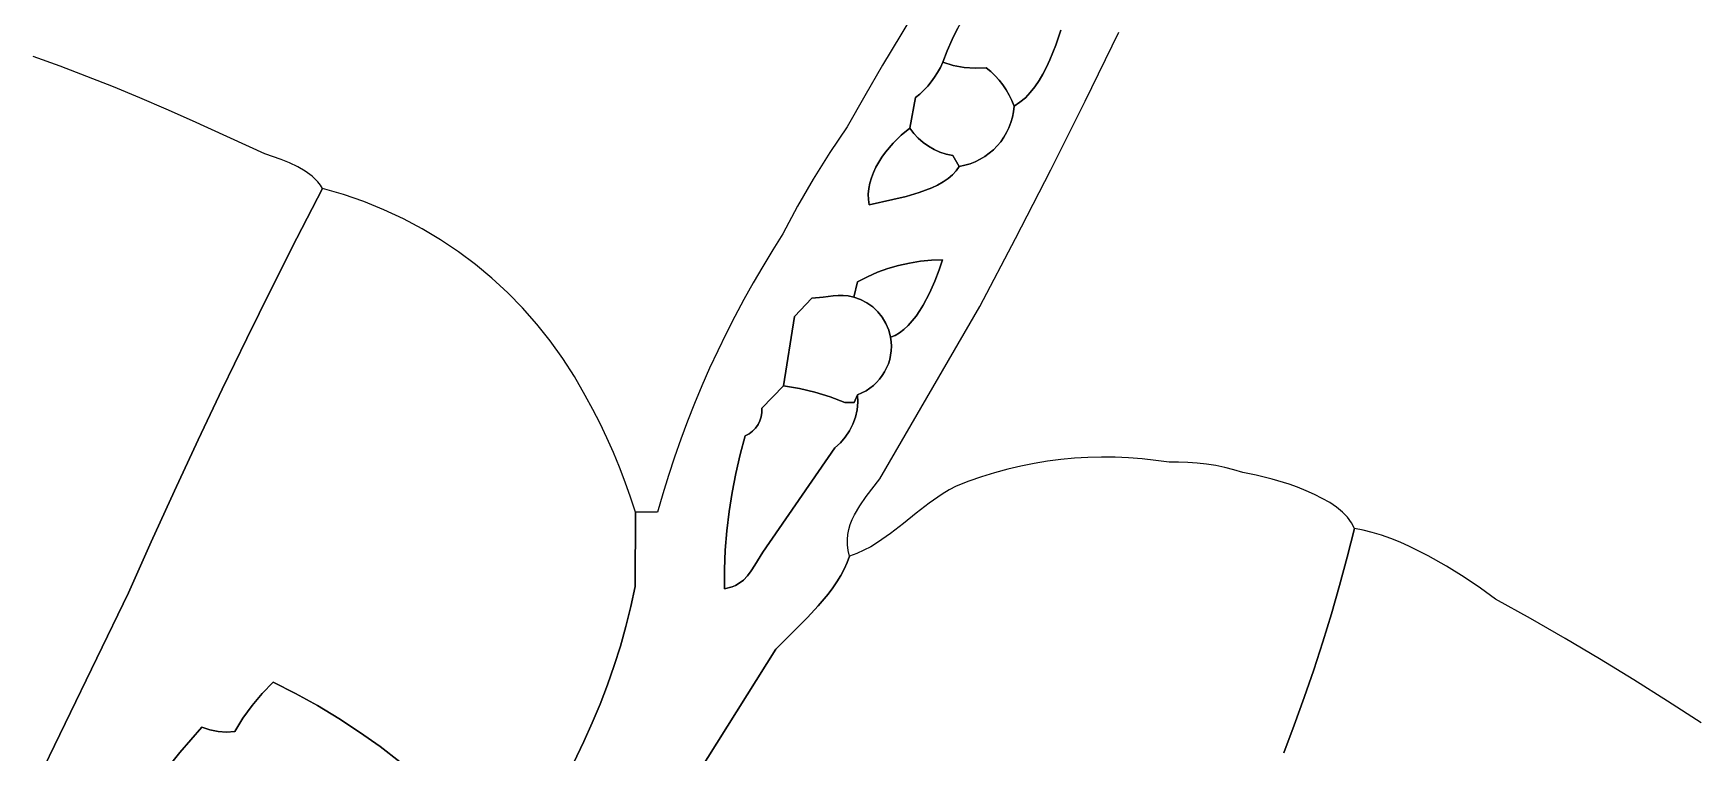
# Model space of a CAD drawing. Header units: inches. Extents: x 37.2 to 70.6, y 17.4 to 61.6.
# Drawn here: x 47.31 to 57.17, y 50.61 to 54.87 of the extents above; entities that cross this region are included whole.
import ezdxf

# ---------------------------------------------------------------- set-up
doc = ezdxf.new("R2010")
doc.units = ezdxf.units.IN
doc.layers.add('SURFACES_FOR_SKETCHUP', color=7, linetype='Continuous')

msp = doc.modelspace()

# ---------------------------------------------------------------- linework, layer by layer
at = {"layer": 'SURFACES_FOR_SKETCHUP'}
for points, invisible_edges in [([(52.4425, 54.861), (52.7465, 54.8323), (52.5516, 55.0406)], 3), ([(52.7783, 54.8975), (52.5516, 55.0406), (52.7465, 54.8323)], 3), ([(52.8891, 55.0849), (52.8497, 55.0239), (53.3587, 54.7994)], 10), ([(53.3587, 54.7994), (53.3883, 54.8882), (52.8891, 55.0849)], 10), ([(52.8127, 54.9615), (52.7783, 54.8975), (52.9468, 54.6655)], 10), ([(52.8127, 54.9615), (52.9468, 54.6655), (52.8497, 55.0239)], 3), ([(52.9468, 54.6655), (53.3587, 54.7994), (52.8497, 55.0239)], 11), ([(52.335, 54.6804), (52.6426, 54.6099), (52.4425, 54.861)], 3), ([(52.6605, 54.6381), (52.4425, 54.861), (52.6426, 54.6099)], 3), ([(52.7465, 54.8323), (52.4425, 54.861), (52.7173, 54.7657)], 3), ([(52.6766, 54.6675), (52.4425, 54.861), (52.6605, 54.6381)], 3), ([(52.6908, 54.698), (52.4425, 54.861), (52.6766, 54.6675)], 3), ([(52.7173, 54.7657), (52.4425, 54.861), (52.6908, 54.698)], 3), ([(52.7783, 54.8975), (52.7465, 54.8323), (52.8818, 54.663)], 10), ([(52.8818, 54.663), (52.9468, 54.6655), (52.7783, 54.8975)], 10), ([(53.3587, 54.7994), (53.7322, 54.8768), (53.3883, 54.8882)], 3), ([(53.7322, 54.8768), (53.3587, 54.7994), (53.533, 54.4675)], 3), ([(52.6908, 54.698), (52.7532, 54.6793), (52.7173, 54.7657)], 2), ([(52.7173, 54.7657), (52.817, 54.6676), (52.7465, 54.8323)], 3), ([(52.7532, 54.6793), (52.817, 54.6676), (52.7173, 54.7657)], 10), ([(52.817, 54.6676), (52.8818, 54.663), (52.7465, 54.8323)], 10), ([(52.9468, 54.6655), (52.9746, 54.6429), (53.3587, 54.7994)], 10), ([(53.3242, 54.7115), (53.3587, 54.7994), (52.9746, 54.6429)], 10), ([(53.3242, 54.7115), (53.533, 54.4675), (53.3587, 54.7994)], 3), ([(47.3093, 54.7322), (46.5529, 52.129), (47.4686, 54.6744)], 3), ([(47.4686, 54.6744), (46.5529, 52.129), (47.627, 54.6144)], 3), ([(52.2294, 54.4987), (52.5285, 54.4884), (52.335, 54.6804)], 3), ([(52.5285, 54.4884), (52.5544, 54.5098), (52.335, 54.6804)], 10), ([(52.5544, 54.5098), (52.5789, 54.5327), (52.335, 54.6804)], 10), ([(52.623, 54.5828), (52.6426, 54.6099), (52.335, 54.6804)], 10), ([(52.6018, 54.5571), (52.335, 54.6804), (52.5789, 54.5327)], 3), ([(52.623, 54.5828), (52.335, 54.6804), (52.6018, 54.5571)], 3), ([(52.623, 54.5828), (52.817, 54.6676), (52.6426, 54.6099)], 3), ([(52.817, 54.6676), (52.623, 54.5828), (52.7493, 54.146)], 11), ([(52.7532, 54.6793), (52.6605, 54.6381), (52.6426, 54.6099)], 9), ([(52.7532, 54.6793), (52.6426, 54.6099), (52.817, 54.6676)], 3), ([(52.7532, 54.6793), (52.6766, 54.6675), (52.6605, 54.6381)], 9), ([(52.7532, 54.6793), (52.6908, 54.698), (52.6766, 54.6675)], 8), ([(52.7493, 54.146), (53.0518, 54.2538), (52.817, 54.6676)], 11), ([(52.817, 54.6676), (53.0518, 54.2538), (52.8818, 54.663)], 3), ([(52.9746, 54.6429), (52.9468, 54.6655), (52.8818, 54.663)], 8), ([(53.0247, 54.5921), (53.0006, 54.6184), (52.8818, 54.663)], 10), ([(52.9746, 54.6429), (52.8818, 54.663), (53.0006, 54.6184)], 3), ([(53.0467, 54.5641), (53.0247, 54.5921), (52.8818, 54.663)], 10), ([(52.8818, 54.663), (53.0681, 54.2815), (53.0467, 54.5641)], 11), ([(53.0681, 54.2815), (52.8818, 54.663), (53.0518, 54.2538)], 3), ([(52.9746, 54.6429), (53.0006, 54.6184), (53.3242, 54.7115)], 10), ([(53.3048, 54.669), (53.3242, 54.7115), (53.0006, 54.6184)], 10), ([(53.2836, 54.628), (53.3048, 54.669), (53.0006, 54.6184)], 10), ([(53.2836, 54.628), (53.533, 54.4675), (53.3048, 54.669)], 3), ([(53.3048, 54.669), (53.533, 54.4675), (53.3242, 54.7115)], 3), ([(46.6914, 52.0795), (47.627, 54.6144), (46.5529, 52.129)], 3), ([(47.627, 54.6144), (46.6914, 52.0795), (48.4282, 52.7635)], 11), ([(47.627, 54.6144), (48.4282, 52.7635), (47.7846, 54.5521)], 3), ([(47.9413, 54.4876), (47.7846, 54.5521), (48.4282, 52.7635)], 10), ([(52.6018, 54.5571), (52.5789, 54.5327), (52.6743, 54.166)], 10), ([(52.6018, 54.5571), (52.7493, 54.146), (52.623, 54.5828)], 3), ([(52.7111, 54.1541), (52.6018, 54.5571), (52.6743, 54.166)], 3), ([(52.7111, 54.1541), (52.7493, 54.146), (52.6018, 54.5571)], 10), ([(53.0006, 54.6184), (53.0247, 54.5921), (53.2836, 54.628)], 10), ([(53.2606, 54.589), (53.2836, 54.628), (53.0247, 54.5921)], 10), ([(53.0247, 54.5921), (53.0467, 54.5641), (53.2606, 54.589)], 10), ([(53.2606, 54.589), (53.0467, 54.5641), (53.2357, 54.5524)], 3), ([(53.0666, 54.5347), (53.2357, 54.5524), (53.0467, 54.5641)], 3), ([(53.0666, 54.5347), (53.0467, 54.5641), (53.0821, 54.3106)], 10), ([(53.0681, 54.2815), (53.0821, 54.3106), (53.0467, 54.5641)], 10), ([(53.2357, 54.5524), (53.0666, 54.5347), (53.2086, 54.5186)], 3), ([(53.2357, 54.5524), (53.2086, 54.5186), (53.533, 54.4675)], 10), ([(53.2606, 54.589), (53.2357, 54.5524), (53.533, 54.4675)], 10), ([(53.2836, 54.628), (53.2606, 54.589), (53.533, 54.4675)], 10), ([(48.0972, 54.4208), (47.9413, 54.4876), (48.573, 53.0623)], 10), ([(48.4282, 52.7635), (48.573, 53.0623), (47.9413, 54.4876)], 10), ([(52.2294, 54.4987), (52.1255, 54.316), (52.3964, 54.219)], 10), ([(52.4454, 54.267), (52.496, 54.3084), (52.2294, 54.4987)], 10), ([(52.5285, 54.4884), (52.2294, 54.4987), (52.496, 54.3084)], 3), ([(52.3964, 54.219), (52.4454, 54.267), (52.2294, 54.4987)], 10), ([(52.496, 54.3084), (52.5193, 54.277), (52.5285, 54.4884)], 2), ([(52.5193, 54.277), (52.5456, 54.2485), (52.5544, 54.5098)], 10), ([(52.5544, 54.5098), (52.5285, 54.4884), (52.5193, 54.277)], 10), ([(52.5744, 54.223), (52.5544, 54.5098), (52.5456, 54.2485)], 3), ([(52.5789, 54.5327), (52.5544, 54.5098), (52.5744, 54.223)], 10), ([(52.5744, 54.223), (52.6057, 54.2007), (52.5789, 54.5327)], 10), ([(52.639, 54.1816), (52.6743, 54.166), (52.5789, 54.5327)], 10), ([(52.6057, 54.2007), (52.639, 54.1816), (52.5789, 54.5327)], 10), ([(53.0843, 54.5038), (53.2086, 54.5186), (53.0666, 54.5347)], 3), ([(53.0821, 54.3106), (53.0937, 54.3409), (53.0666, 54.5347)], 10), ([(53.0843, 54.5038), (53.0666, 54.5347), (53.0937, 54.3409)], 10), ([(53.2086, 54.5186), (53.0843, 54.5038), (53.1792, 54.488)], 3), ([(53.1473, 54.4611), (53.1792, 54.488), (53.0843, 54.5038)], 10), ([(53.0843, 54.5038), (53.0998, 54.4716), (53.1473, 54.4611)], 10), ([(53.0998, 54.4716), (53.0843, 54.5038), (53.1028, 54.3724)], 10), ([(53.1028, 54.3724), (53.0843, 54.5038), (53.0937, 54.3409)], 3), ([(53.0998, 54.4716), (53.1129, 54.4382), (53.1473, 54.4611)], 8), ([(53.1028, 54.3724), (53.1092, 54.4049), (53.0998, 54.4716)], 10), ([(53.1129, 54.4382), (53.0998, 54.4716), (53.1092, 54.4049)], 2), ([(53.1473, 54.4611), (53.1028, 54.3724), (53.1792, 54.488)], 3), ([(53.1792, 54.488), (53.1028, 54.3724), (53.3296, 54.0602)], 11), ([(53.1473, 54.4611), (53.1092, 54.4049), (53.1028, 54.3724)], 9), ([(53.1473, 54.4611), (53.1129, 54.4382), (53.1092, 54.4049)], 8), ([(53.2086, 54.5186), (53.1792, 54.488), (53.533, 54.4675)], 10), ([(53.3296, 54.0602), (53.533, 54.4675), (53.1792, 54.488)], 10), ([(48.2522, 54.3519), (48.0972, 54.4208), (48.573, 53.0623)], 10), ([(48.2522, 54.3519), (48.7203, 53.3598), (48.6795, 54.1549)], 3), ([(48.7203, 53.3598), (48.2522, 54.3519), (48.573, 53.0623)], 3), ([(53.0937, 54.3409), (53.3296, 54.0602), (53.1028, 54.3724)], 3), ([(52.022, 54.1629), (52.3118, 54.1074), (52.1255, 54.316)], 3), ([(52.3512, 54.1654), (52.3964, 54.219), (52.1255, 54.316)], 10), ([(52.3306, 54.1369), (52.1255, 54.316), (52.3118, 54.1074)], 3), ([(52.3512, 54.1654), (52.1255, 54.316), (52.3306, 54.1369)], 3), ([(52.3964, 54.219), (52.5456, 54.2485), (52.4454, 54.267)], 3), ([(52.5193, 54.277), (52.496, 54.3084), (52.4454, 54.267)], 8), ([(52.5193, 54.277), (52.4454, 54.267), (52.5456, 54.2485)], 3), ([(53.0333, 54.2277), (53.0518, 54.2538), (52.7493, 54.146)], 10), ([(53.0518, 54.2538), (53.0333, 54.2277), (53.3296, 54.0602)], 10), ([(53.0681, 54.2815), (53.0518, 54.2538), (53.3296, 54.0602)], 10), ([(53.0681, 54.2815), (53.3296, 54.0602), (53.0821, 54.3106)], 3), ([(53.0821, 54.3106), (53.3296, 54.0602), (53.0937, 54.3409)], 3), ([(48.8699, 53.6561), (48.6795, 54.1549), (48.7203, 53.3598)], 3), ([(48.6795, 54.1549), (48.8699, 53.6561), (48.7776, 54.1222)], 3), ([(51.9241, 54.0063), (52.2593, 53.9826), (52.022, 54.1629)], 3), ([(52.295, 54.077), (52.022, 54.1629), (52.2805, 54.046)], 3), ([(52.2805, 54.046), (52.022, 54.1629), (52.2685, 54.0145)], 3), ([(52.3118, 54.1074), (52.022, 54.1629), (52.295, 54.077)], 3), ([(52.2685, 54.0145), (52.022, 54.1629), (52.2593, 53.9826)], 3), ([(52.3306, 54.1369), (52.4741, 53.9039), (52.3512, 54.1654)], 3), ([(52.3512, 54.1654), (52.5744, 54.223), (52.3964, 54.219)], 3), ([(52.5744, 54.223), (52.3512, 54.1654), (52.5518, 53.9269)], 11), ([(52.5518, 53.9269), (52.3512, 54.1654), (52.4741, 53.9039)], 3), ([(52.5456, 54.2485), (52.3964, 54.219), (52.5744, 54.223)], 3), ([(52.6057, 54.2007), (52.5744, 54.223), (52.5518, 53.9269)], 10), ([(52.5518, 53.9269), (52.6258, 53.955), (52.6057, 54.2007)], 10), ([(52.639, 54.1816), (52.6057, 54.2007), (52.6258, 53.955)], 10), ([(52.6258, 53.955), (52.6603, 53.9713), (52.639, 54.1816)], 10), ([(52.6743, 54.166), (52.639, 54.1816), (52.6603, 53.9713)], 10), ([(52.6603, 53.9713), (52.6924, 53.9892), (52.6743, 54.166)], 10), ([(52.6924, 53.9892), (52.7217, 54.0091), (52.6743, 54.166)], 10), ([(52.7111, 54.1541), (52.6743, 54.166), (52.7217, 54.0091)], 10), ([(52.7478, 54.0309), (52.7701, 54.0548), (52.7111, 54.1541)], 10), ([(52.7217, 54.0091), (52.7478, 54.0309), (52.7111, 54.1541)], 10), ([(52.7493, 54.146), (52.7111, 54.1541), (52.7701, 54.0548)], 10), ([(53.0128, 54.2031), (53.0333, 54.2277), (52.7493, 54.146)], 10), ([(53.0128, 54.2031), (52.7493, 54.146), (52.9903, 54.1803)], 3), ([(52.966, 54.1595), (52.9903, 54.1803), (52.7493, 54.146)], 10), ([(52.966, 54.1595), (52.7493, 54.146), (52.94, 54.1406)], 3), ([(52.966, 54.1595), (52.94, 54.1406), (53.3296, 54.0602)], 10), ([(52.9903, 54.1803), (52.966, 54.1595), (53.3296, 54.0602)], 10), ([(53.0128, 54.2031), (52.9903, 54.1803), (53.3296, 54.0602)], 10), ([(53.0333, 54.2277), (53.0128, 54.2031), (53.3296, 54.0602)], 10), ([(48.7776, 54.1222), (48.8699, 53.6561), (48.827, 54.1023)], 3), ([(48.827, 54.1023), (48.8699, 53.6561), (48.8747, 54.0795)], 3), ([(48.8747, 54.0795), (48.8699, 53.6561), (48.9195, 54.0533)], 3), ([(48.9195, 54.0533), (48.8699, 53.6561), (48.9598, 54.0235)], 3), ([(52.2805, 54.046), (52.3963, 53.8849), (52.295, 54.077)], 3), ([(52.3118, 54.1074), (52.295, 54.077), (52.4741, 53.9039)], 10), ([(52.4741, 53.9039), (52.295, 54.077), (52.3963, 53.8849)], 3), ([(52.3306, 54.1369), (52.3118, 54.1074), (52.4741, 53.9039)], 10), ([(52.7478, 54.0309), (52.8528, 54.0974), (52.7701, 54.0548)], 3), ([(52.8528, 54.0974), (52.7478, 54.0309), (53.1219, 53.6551)], 11), ([(52.9124, 54.1239), (52.7493, 54.146), (52.8833, 54.1095)], 3), ([(52.8528, 54.0974), (52.8833, 54.1095), (52.7493, 54.146)], 10), ([(52.7882, 54.0811), (52.8211, 54.0879), (52.7493, 54.146)], 2), ([(52.94, 54.1406), (52.7493, 54.146), (52.9124, 54.1239)], 3), ([(52.8528, 54.0974), (52.7493, 54.146), (52.8211, 54.0879)], 3), ([(52.7882, 54.0811), (52.7493, 54.146), (52.7701, 54.0548)], 2), ([(52.8211, 54.0879), (52.7701, 54.0548), (52.8528, 54.0974)], 3), ([(52.8211, 54.0879), (52.7882, 54.0811), (52.7701, 54.0548)], 8), ([(52.8833, 54.1095), (52.8528, 54.0974), (53.1219, 53.6551)], 10), ([(52.9124, 54.1239), (52.8833, 54.1095), (53.1219, 53.6551)], 10), ([(52.94, 54.1406), (52.9124, 54.1239), (53.1219, 53.6551)], 10), ([(53.1219, 53.6551), (53.3296, 54.0602), (52.94, 54.1406)], 10), ([(48.9598, 54.0235), (48.8699, 53.6561), (48.9945, 53.9896)], 3), ([(48.9945, 53.9896), (48.8699, 53.6561), (49.0092, 53.971)], 3), ([(49.022, 53.9512), (49.0092, 53.971), (48.8699, 53.6561)], 2), ([(51.8318, 53.8463), (52.2557, 53.8538), (51.9241, 54.0063)], 3), ([(52.2503, 53.9181), (51.9241, 54.0063), (52.2511, 53.8859)], 3), ([(52.2511, 53.8859), (51.9241, 54.0063), (52.2557, 53.8538)], 3), ([(52.2593, 53.9826), (51.9241, 54.0063), (52.2531, 53.9504)], 3), ([(52.2531, 53.9504), (51.9241, 54.0063), (52.2503, 53.9181)], 3), ([(52.2593, 53.9826), (52.2531, 53.9504), (52.3963, 53.8849)], 10), ([(52.2685, 54.0145), (52.2593, 53.9826), (52.3963, 53.8849)], 10), ([(52.2805, 54.046), (52.2685, 54.0145), (52.3963, 53.8849)], 10), ([(52.6258, 53.955), (52.5518, 53.9269), (52.6892, 53.5291)], 10), ([(52.6603, 53.9713), (52.6258, 53.955), (52.6892, 53.5291)], 10), ([(52.6924, 53.9892), (52.6603, 53.9713), (52.6892, 53.5291)], 10), ([(52.6892, 53.5291), (53.1219, 53.6551), (52.6924, 53.9892)], 11), ([(52.7217, 54.0091), (52.6924, 53.9892), (53.1219, 53.6551)], 10), ([(52.7478, 54.0309), (52.7217, 54.0091), (53.1219, 53.6551)], 10), ([(49.022, 53.9512), (48.8699, 53.6561), (49.1456, 53.9153)], 2), ([(49.1456, 53.9153), (48.8699, 53.6561), (49.2665, 53.8732)], 3), ([(49.2665, 53.8732), (48.8699, 53.6561), (49.3847, 53.8251)], 3), ([(52.2503, 53.9181), (52.3963, 53.8849), (52.2531, 53.9504)], 3), ([(52.2503, 53.9181), (52.2511, 53.8859), (52.3963, 53.8849)], 10), ([(52.2557, 53.8538), (52.3963, 53.8849), (52.2511, 53.8859)], 2), ([(52.2557, 53.8538), (52.4295, 53.4951), (52.3963, 53.8849)], 3), ([(52.3963, 53.8849), (52.4934, 53.5095), (52.4741, 53.9039)], 3), ([(52.4934, 53.5095), (52.3963, 53.8849), (52.4295, 53.4951)], 3), ([(52.4741, 53.9039), (52.5581, 53.52), (52.5518, 53.9269)], 3), ([(52.5581, 53.52), (52.4741, 53.9039), (52.4934, 53.5095)], 3), ([(52.6234, 53.5266), (52.5518, 53.9269), (52.5581, 53.52)], 3), ([(52.6892, 53.5291), (52.5518, 53.9269), (52.6234, 53.5266)], 3), ([(48.8699, 53.6561), (48.7203, 53.3598), (49.4998, 53.7712)], 10), ([(49.6118, 53.7116), (49.4998, 53.7712), (48.7203, 53.3598)], 10), ([(49.4998, 53.7712), (49.3847, 53.8251), (48.8699, 53.6561)], 10), ([(51.7453, 53.683), (52.1857, 53.3993), (51.8318, 53.8463)], 3), ([(52.2557, 53.8538), (51.8318, 53.8463), (52.1857, 53.3993)], 11), ([(52.2445, 53.4288), (52.2557, 53.8538), (52.1857, 53.3993)], 3), ([(52.3049, 53.4547), (52.2557, 53.8538), (52.2445, 53.4288)], 3), ([(52.2557, 53.8538), (52.3049, 53.4547), (52.3666, 53.4768)], 9), ([(52.2557, 53.8538), (52.3666, 53.4768), (52.4295, 53.4951)], 9), ([(49.7203, 53.6465), (49.6118, 53.7116), (48.7203, 53.3598)], 10), ([(51.6845, 53.5871), (51.9169, 53.3019), (51.7453, 53.683)], 3), ([(51.983, 53.3084), (52.0424, 53.3154), (51.7453, 53.683)], 10), ([(52.1857, 53.3993), (51.7453, 53.683), (52.0424, 53.3154)], 11), ([(51.9169, 53.3019), (51.983, 53.3084), (51.7453, 53.683)], 10), ([(49.8253, 53.576), (49.7203, 53.6465), (48.7203, 53.3598)], 10), ([(49.8253, 53.576), (48.7203, 53.3598), (49.9265, 53.5004)], 3), ([(51.6256, 53.4901), (51.9169, 53.3019), (51.6845, 53.5871)], 3), ([(53.1219, 53.6551), (52.6892, 53.5291), (52.9099, 53.2521)], 3), ([(48.573, 53.0623), (49.9265, 53.5004), (48.7203, 53.3598)], 3), ([(49.9265, 53.5004), (48.573, 53.0623), (50.0237, 53.4196)], 3), ([(51.5685, 53.3921), (51.8142, 53.1931), (51.6256, 53.4901)], 3), ([(51.9169, 53.3019), (51.6256, 53.4901), (51.8142, 53.1931)], 3), ([(52.3069, 53.2211), (52.3666, 53.4768), (52.2765, 53.2499)], 3), ([(52.3049, 53.4547), (52.2765, 53.2499), (52.3666, 53.4768)], 3), ([(52.5542, 53.2278), (52.3666, 53.4768), (52.3069, 53.2211)], 11), ([(52.4295, 53.4951), (52.3666, 53.4768), (52.5748, 53.2612)], 10), ([(52.5542, 53.2278), (52.5748, 53.2612), (52.3666, 53.4768)], 10), ([(52.4295, 53.4951), (52.6122, 53.3312), (52.4934, 53.5095)], 3), ([(52.6122, 53.3312), (52.4295, 53.4951), (52.5748, 53.2612)], 3), ([(52.4934, 53.5095), (52.6442, 53.4019), (52.5581, 53.52)], 3), ([(52.6442, 53.4019), (52.4934, 53.5095), (52.6122, 53.3312)], 3), ([(52.5581, 53.52), (52.6442, 53.4019), (52.6234, 53.5266)], 3), ([(52.67, 53.4693), (52.6892, 53.5291), (52.6234, 53.5266)], 8), ([(52.67, 53.4693), (52.6234, 53.5266), (52.6442, 53.4019)], 3), ([(52.6442, 53.4019), (52.9099, 53.2521), (52.67, 53.4693)], 3), ([(52.67, 53.4693), (52.9099, 53.2521), (52.6892, 53.5291)], 3), ([(50.0237, 53.4196), (48.573, 53.0623), (50.1168, 53.334)], 3), ([(51.5133, 53.2931), (51.8142, 53.1931), (51.5685, 53.3921)], 3), ([(52.0714, 53.3174), (52.1857, 53.3993), (52.0424, 53.3154)], 3), ([(52.1009, 53.3173), (52.1857, 53.3993), (52.0714, 53.3174)], 3), ([(52.1009, 53.3173), (52.1316, 53.3146), (52.1857, 53.3993)], 10), ([(52.1316, 53.3146), (52.1642, 53.3084), (52.1857, 53.3993)], 8), ([(52.1642, 53.3084), (52.2048, 53.294), (52.1857, 53.3993)], 2), ([(52.2445, 53.4288), (52.1857, 53.3993), (52.2048, 53.294)], 10), ([(52.2445, 53.4288), (52.2048, 53.294), (52.2424, 53.2744)], 9), ([(52.2445, 53.4288), (52.2424, 53.2744), (52.3049, 53.4547)], 3), ([(52.2765, 53.2499), (52.3049, 53.4547), (52.2424, 53.2744)], 3), ([(52.6122, 53.3312), (52.9099, 53.2521), (52.6442, 53.4019)], 3), ([(50.1168, 53.334), (48.573, 53.0623), (50.2054, 53.2437)], 3), ([(51.4601, 53.1931), (51.8142, 53.1931), (51.5133, 53.2931)], 3), ([(51.983, 53.3084), (51.8142, 53.1931), (52.0424, 53.3154)], 3), ([(51.8142, 53.1931), (51.9338, 52.7461), (52.0424, 53.3154)], 11), ([(51.983, 53.3084), (51.9169, 53.3019), (51.8142, 53.1931)], 8), ([(51.9338, 52.7461), (52.0237, 52.7186), (52.0424, 53.3154)], 10), ([(52.0714, 53.3174), (52.0424, 53.3154), (52.0237, 52.7186)], 10), ([(52.0237, 52.7186), (52.2126, 52.7413), (52.0714, 53.3174)], 11), ([(52.3868, 53.017), (52.0714, 53.3174), (52.3857, 52.9902)], 3), ([(52.3823, 52.9638), (52.3857, 52.9902), (52.0714, 53.3174)], 10), ([(52.3688, 52.9129), (52.3766, 52.938), (52.0714, 53.3174)], 10), ([(52.3468, 52.8654), (52.3588, 52.8887), (52.0714, 53.3174)], 10), ([(52.3171, 52.8224), (52.3329, 52.8433), (52.0714, 53.3174)], 10), ([(52.3855, 53.0441), (52.0714, 53.3174), (52.3868, 53.017)], 3), ([(52.3766, 52.938), (52.3823, 52.9638), (52.0714, 53.3174)], 10), ([(52.3329, 52.8433), (52.3468, 52.8654), (52.0714, 53.3174)], 10), ([(52.3817, 53.0714), (52.3708, 53.1131), (52.0714, 53.3174)], 10), ([(52.3588, 52.8887), (52.3688, 52.9129), (52.0714, 53.3174)], 10), ([(52.2126, 52.7413), (52.2995, 52.8029), (52.0714, 53.3174)], 11), ([(52.3817, 53.0714), (52.0714, 53.3174), (52.3855, 53.0441)], 3), ([(52.1009, 53.3173), (52.0714, 53.3174), (52.3708, 53.1131)], 10), ([(52.3171, 52.8224), (52.0714, 53.3174), (52.2995, 52.8029)], 3), ([(52.2765, 53.2499), (52.2424, 53.2744), (52.1009, 53.3173)], 10), ([(52.333, 53.1884), (52.3069, 53.2211), (52.1009, 53.3173)], 10), ([(52.3708, 53.1131), (52.3545, 53.1522), (52.1009, 53.3173)], 10), ([(52.1316, 53.3146), (52.1009, 53.3173), (52.2424, 53.2744)], 10), ([(52.3069, 53.2211), (52.2765, 53.2499), (52.1009, 53.3173)], 10), ([(52.333, 53.1884), (52.1009, 53.3173), (52.3545, 53.1522)], 3), ([(52.2048, 53.294), (52.1316, 53.3146), (52.2424, 53.2744)], 3), ([(52.2048, 53.294), (52.1642, 53.3084), (52.1316, 53.3146)], 8), ([(52.6122, 53.3312), (52.5748, 53.2612), (52.9099, 53.2521)], 10), ([(50.2054, 53.2437), (48.573, 53.0623), (50.2895, 53.1487)], 3), ([(51.4087, 53.0921), (51.8142, 53.1931), (51.4601, 53.1931)], 3), ([(51.8142, 53.1931), (51.4087, 53.0921), (51.7493, 52.7824)], 3), ([(51.8142, 53.1931), (51.7493, 52.7824), (51.8422, 52.7674)], 8), ([(51.8142, 53.1931), (51.8422, 52.7674), (51.9338, 52.7461)], 9), ([(52.333, 53.1884), (52.5542, 53.2278), (52.3069, 53.2211)], 3), ([(52.3177, 52.2336), (52.9099, 53.2521), (52.3468, 52.8654)], 10), ([(52.5542, 53.2278), (52.333, 53.1884), (52.5325, 53.1961)], 3), ([(52.5325, 53.1961), (52.333, 53.1884), (52.5096, 53.1667)], 3), ([(52.333, 53.1884), (52.3545, 53.1522), (52.5096, 53.1667)], 10), ([(52.3588, 52.8887), (52.3468, 52.8654), (52.9099, 53.2521)], 10), ([(52.5096, 53.1667), (52.3545, 53.1522), (52.4858, 53.14)], 3), ([(52.3688, 52.9129), (52.3588, 52.8887), (52.9099, 53.2521)], 10), ([(52.3688, 52.9129), (52.9099, 53.2521), (52.3766, 52.938)], 3), ([(52.3766, 52.938), (52.9099, 53.2521), (52.4858, 53.14)], 11), ([(52.5096, 53.1667), (52.4858, 53.14), (52.9099, 53.2521)], 10), ([(52.5325, 53.1961), (52.5096, 53.1667), (52.9099, 53.2521)], 10), ([(52.5542, 53.2278), (52.5325, 53.1961), (52.9099, 53.2521)], 10), ([(52.5748, 53.2612), (52.5542, 53.2278), (52.9099, 53.2521)], 10), ([(48.4282, 52.7635), (50.2895, 53.1487), (48.573, 53.0623)], 3), ([(50.2895, 53.1487), (48.4282, 52.7635), (50.3689, 53.0494)], 3), ([(51.3592, 52.9902), (51.7493, 52.7824), (51.4087, 53.0921)], 3), ([(52.461, 53.1167), (52.4858, 53.14), (52.3545, 53.1522)], 10), ([(52.3545, 53.1522), (52.3708, 53.1131), (52.461, 53.1167)], 10), ([(52.461, 53.1167), (52.3708, 53.1131), (52.4353, 53.0971)], 3), ([(52.4089, 53.0818), (52.4353, 53.0971), (52.3708, 53.1131)], 10), ([(52.3708, 53.1131), (52.3817, 53.0714), (52.4089, 53.0818)], 8), ([(52.3766, 52.938), (52.4858, 53.14), (52.3823, 52.9638)], 3), ([(52.4089, 53.0818), (52.3817, 53.0714), (52.3855, 53.0441)], 8), ([(52.461, 53.1167), (52.3823, 52.9638), (52.4858, 53.14)], 3), ([(52.3823, 52.9638), (52.461, 53.1167), (52.3857, 52.9902)], 3), ([(52.4089, 53.0818), (52.3855, 53.0441), (52.3868, 53.017)], 9), ([(52.4353, 53.0971), (52.3857, 52.9902), (52.461, 53.1167)], 3), ([(52.3857, 52.9902), (52.4353, 53.0971), (52.3868, 53.017)], 3), ([(52.4089, 53.0818), (52.3868, 53.017), (52.4353, 53.0971)], 3), ([(50.4432, 52.9457), (50.3689, 53.0494), (48.4282, 52.7635)], 10), ([(51.3592, 52.9902), (51.3117, 52.8874), (51.6194, 52.6514)], 10), ([(51.6194, 52.6514), (51.7493, 52.7824), (51.3592, 52.9902)], 10), ([(50.5124, 52.838), (50.4432, 52.9457), (48.4282, 52.7635)], 10), ([(51.3117, 52.8874), (51.2661, 52.7837), (51.6194, 52.6514)], 10), ([(50.5762, 52.7262), (50.5124, 52.838), (48.4282, 52.7635)], 10), ([(51.2661, 52.7837), (51.2225, 52.6792), (51.522, 52.4879)], 10), ([(51.522, 52.4879), (51.6194, 52.6514), (51.2661, 52.7837)], 11), ([(51.7493, 52.7824), (51.6194, 52.6514), (51.6201, 52.6253)], 8), ([(51.7493, 52.7824), (51.6201, 52.6253), (51.8422, 52.7674)], 3), ([(52.1735, 52.5978), (52.2802, 52.7849), (52.1834, 52.6411)], 3), ([(52.1735, 52.5978), (52.3177, 52.2336), (52.2802, 52.7849)], 11), ([(52.2592, 52.7685), (52.1834, 52.6411), (52.2802, 52.7849)], 3), ([(52.2366, 52.754), (52.2995, 52.8029), (52.2126, 52.7413)], 3), ([(52.2802, 52.7849), (52.2995, 52.8029), (52.2366, 52.754)], 10), ([(52.2366, 52.754), (52.2592, 52.7685), (52.2802, 52.7849)], 8), ([(52.2995, 52.8029), (52.2802, 52.7849), (52.3177, 52.2336)], 10), ([(52.3171, 52.8224), (52.2995, 52.8029), (52.3177, 52.2336)], 10), ([(52.3329, 52.8433), (52.3171, 52.8224), (52.3177, 52.2336)], 10), ([(52.3468, 52.8654), (52.3329, 52.8433), (52.3177, 52.2336)], 10), ([(46.829, 52.0276), (48.4282, 52.7635), (46.6914, 52.0795)], 3), ([(48.4282, 52.7635), (46.829, 52.0276), (48.2859, 52.4636)], 3), ([(48.4282, 52.7635), (48.2859, 52.4636), (50.621, 52.6434)], 10), ([(50.5762, 52.7262), (48.4282, 52.7635), (50.621, 52.6434)], 3), ([(51.2225, 52.6792), (51.1808, 52.5738), (51.522, 52.4879)], 10), ([(51.6166, 52.6), (51.8422, 52.7674), (51.6201, 52.6253)], 3), ([(51.8422, 52.7674), (51.6166, 52.6), (51.9338, 52.7461)], 3), ([(51.9338, 52.7461), (51.6166, 52.6), (52.0517, 52.4151)], 11), ([(51.9338, 52.7461), (52.0517, 52.4151), (52.0237, 52.7186)], 3), ([(52.1872, 52.7307), (52.2126, 52.7413), (52.0237, 52.7186)], 10), ([(52.0237, 52.7186), (52.1116, 52.685), (52.1872, 52.7307)], 10), ([(52.0237, 52.7186), (52.1387, 52.5166), (52.1116, 52.685)], 3), ([(52.0851, 52.4456), (52.1141, 52.4796), (52.0237, 52.7186)], 10), ([(52.0517, 52.4151), (52.0851, 52.4456), (52.0237, 52.7186)], 10), ([(52.1387, 52.5166), (52.0237, 52.7186), (52.1141, 52.4796)], 3), ([(52.1116, 52.685), (52.1657, 52.685), (52.1872, 52.7307)], 8), ([(52.1834, 52.6411), (52.1116, 52.685), (52.1735, 52.5978)], 3), ([(52.1735, 52.5978), (52.1116, 52.685), (52.1585, 52.5561)], 3), ([(52.1834, 52.6411), (52.1657, 52.685), (52.1116, 52.685)], 9), ([(52.1585, 52.5561), (52.1116, 52.685), (52.1387, 52.5166)], 3), ([(52.1872, 52.7307), (52.1657, 52.685), (52.188, 52.6855)], 2), ([(52.1834, 52.6411), (52.188, 52.6855), (52.1657, 52.685)], 10), ([(52.2366, 52.754), (52.1834, 52.6411), (52.2592, 52.7685)], 3), ([(52.1834, 52.6411), (52.2366, 52.754), (52.188, 52.6855)], 3), ([(52.2126, 52.7413), (52.1872, 52.7307), (52.188, 52.6855)], 8), ([(52.2126, 52.7413), (52.188, 52.6855), (52.2366, 52.754)], 3), ([(48.8618, 50.9623), (50.621, 52.6434), (48.2859, 52.4636)], 11), ([(50.6636, 52.5595), (50.621, 52.6434), (48.8618, 50.9623)], 10), ([(51.1808, 52.5738), (51.1412, 52.4677), (51.4919, 52.377)], 10), ([(51.4919, 52.377), (51.522, 52.4879), (51.1808, 52.5738)], 10), ([(51.522, 52.4879), (51.598, 52.5534), (51.6194, 52.6514)], 11), ([(51.598, 52.5534), (51.6091, 52.5759), (51.6194, 52.6514)], 10), ([(51.598, 52.5534), (52.0517, 52.4151), (51.6091, 52.5759)], 3), ([(51.6194, 52.6514), (51.6091, 52.5759), (51.6201, 52.6253)], 3), ([(51.6166, 52.6), (51.6201, 52.6253), (51.6091, 52.5759)], 2), ([(51.6091, 52.5759), (52.0517, 52.4151), (51.6166, 52.6)], 3), ([(52.1735, 52.5978), (52.1585, 52.5561), (52.3177, 52.2336)], 10), ([(48.8618, 50.9623), (48.9911, 50.8907), (50.6636, 52.5595)], 10), ([(50.704, 52.4745), (50.6636, 52.5595), (48.9911, 50.8907)], 10), ([(50.7422, 52.3886), (50.704, 52.4745), (48.9911, 50.8907)], 10), ([(51.4919, 52.377), (52.0517, 52.4151), (51.5658, 52.5149)], 11), ([(51.5452, 52.4998), (51.4919, 52.377), (51.5658, 52.5149)], 3), ([(51.522, 52.4879), (51.4919, 52.377), (51.5452, 52.4998)], 2), ([(51.598, 52.5534), (51.522, 52.4879), (51.5835, 52.5329)], 3), ([(51.522, 52.4879), (51.5452, 52.4998), (51.5835, 52.5329)], 10), ([(51.5658, 52.5149), (51.5835, 52.5329), (51.5452, 52.4998)], 2), ([(51.5835, 52.5329), (51.5658, 52.5149), (52.0517, 52.4151)], 10), ([(51.598, 52.5534), (51.5835, 52.5329), (52.0517, 52.4151)], 10), ([(52.1141, 52.4796), (52.0851, 52.4456), (52.3177, 52.2336)], 10), ([(52.1387, 52.5166), (52.1141, 52.4796), (52.3177, 52.2336)], 10), ([(52.1585, 52.5561), (52.1387, 52.5166), (52.3177, 52.2336)], 10), ([(46.9658, 51.9734), (48.2859, 52.4636), (46.829, 52.0276)], 3), ([(47.1015, 51.9167), (48.2859, 52.4636), (46.9658, 51.9734)], 3), ([(48.2859, 52.4636), (47.1015, 51.9167), (48.146, 52.1626)], 3), ([(48.146, 52.1626), (48.7298, 51.0291), (48.2859, 52.4636)], 3), ([(48.7298, 51.0291), (48.8618, 50.9623), (48.2859, 52.4636)], 10), ([(50.7782, 52.3016), (50.7422, 52.3886), (48.9911, 50.8907)], 10), ([(51.1412, 52.4677), (51.1035, 52.3607), (51.466, 52.2651)], 10), ([(51.466, 52.2651), (51.4919, 52.377), (51.1412, 52.4677)], 10), ([(51.6255, 51.7979), (52.0517, 52.4151), (51.4443, 52.1525)], 10), ([(51.4443, 52.1525), (52.0517, 52.4151), (51.466, 52.2651)], 3), ([(51.466, 52.2651), (52.0517, 52.4151), (51.4919, 52.377)], 3), ([(51.6255, 51.7979), (52.1545, 51.9911), (52.0517, 52.4151)], 3), ([(52.0851, 52.4456), (52.0517, 52.4151), (52.3177, 52.2336)], 10), ([(52.2367, 52.1272), (52.3177, 52.2336), (52.0517, 52.4151)], 10), ([(52.1996, 52.0737), (52.2367, 52.1272), (52.0517, 52.4151)], 10), ([(52.1677, 52.0191), (52.1996, 52.0737), (52.0517, 52.4151)], 10), ([(52.1545, 51.9911), (52.1677, 52.0191), (52.0517, 52.4151)], 10), ([(48.9911, 50.8907), (49.1176, 50.8145), (50.7782, 52.3016)], 10), ([(50.7782, 52.3016), (49.1176, 50.8145), (50.812, 52.2138)], 3), ([(51.1035, 52.3607), (51.0678, 52.2531), (51.466, 52.2651)], 10), ([(53.075, 52.2897), (52.9975, 52.2687), (54.7087, 50.612)], 10), ([(53.1531, 52.3081), (53.075, 52.2897), (54.7087, 50.612)], 10), ([(53.2316, 52.3237), (53.1531, 52.3081), (54.7087, 50.612)], 10), ([(53.3107, 52.3367), (53.2316, 52.3237), (54.7087, 50.612)], 10), ([(53.3901, 52.3469), (53.3107, 52.3367), (54.7087, 50.612)], 10), ([(53.4698, 52.3544), (53.3901, 52.3469), (54.7087, 50.612)], 10), ([(53.5497, 52.3592), (53.4698, 52.3544), (54.7087, 50.612)], 10), ([(53.6298, 52.3613), (53.5497, 52.3592), (54.7704, 50.7746)], 10), ([(54.7087, 50.612), (54.7704, 50.7746), (53.5497, 52.3592)], 10), ([(53.71, 52.3606), (53.6298, 52.3613), (54.7704, 50.7746)], 10), ([(53.7902, 52.3572), (53.71, 52.3606), (54.7704, 50.7746)], 10), ([(53.8704, 52.351), (53.7902, 52.3572), (54.7704, 50.7746)], 10), ([(53.9504, 52.3421), (53.8704, 52.351), (54.8294, 50.9382)], 10), ([(54.7704, 50.7746), (54.8294, 50.9382), (53.8704, 52.351)], 10), ([(54.0303, 52.3304), (53.9504, 52.3421), (54.8294, 50.9382)], 10), ([(54.0856, 52.3314), (54.0303, 52.3304), (54.8857, 51.1028)], 10), ([(54.8294, 50.9382), (54.8857, 51.1028), (54.0303, 52.3304)], 10), ([(54.1408, 52.33), (54.0856, 52.3314), (54.9392, 51.2682)], 10), ([(54.8857, 51.1028), (54.9392, 51.2682), (54.0856, 52.3314)], 10), ([(54.1959, 52.3261), (54.1408, 52.33), (54.9392, 51.2682)], 10), ([(54.2507, 52.3197), (54.1959, 52.3261), (54.9392, 51.2682)], 10), ([(54.3052, 52.3109), (54.2507, 52.3197), (54.9392, 51.2682)], 10), ([(54.3592, 52.2996), (54.3052, 52.3109), (54.9392, 51.2682)], 10), ([(54.4127, 52.286), (54.3592, 52.2996), (54.9392, 51.2682)], 10), ([(54.4657, 52.2699), (54.4127, 52.286), (54.9392, 51.2682)], 10), ([(49.1176, 50.8145), (50.8709, 51.5956), (50.812, 52.2138)], 11), ([(50.8434, 52.1251), (50.812, 52.2138), (50.8709, 51.5956)], 10), ([(51.0342, 52.1447), (51.4443, 52.1525), (51.0678, 52.2531)], 3), ([(51.4443, 52.1525), (51.466, 52.2651), (51.0678, 52.2531)], 10), ([(52.9975, 52.2687), (52.9207, 52.245), (52.5334, 52.0286)], 10), ([(52.5334, 52.0286), (54.7087, 50.612), (52.9975, 52.2687)], 11), ([(52.6095, 52.088), (52.5334, 52.0286), (52.9207, 52.245)], 10), ([(52.9207, 52.245), (52.8446, 52.2186), (52.6095, 52.088)], 10), ([(52.6877, 52.1427), (52.6095, 52.088), (52.8446, 52.2186)], 10), ([(52.728, 52.1673), (52.6877, 52.1427), (52.8446, 52.2186)], 10), ([(52.8446, 52.2186), (52.7693, 52.1896), (52.728, 52.1673)], 8), ([(54.5454, 52.2544), (54.4657, 52.2699), (54.99, 51.4345)], 10), ([(54.9392, 51.2682), (54.99, 51.4345), (54.4657, 52.2699)], 10), ([(54.6386, 52.2312), (54.5454, 52.2544), (54.99, 51.4345)], 10), ([(54.739, 52.2006), (54.6386, 52.2312), (55.0381, 51.6016)], 10), ([(54.99, 51.4345), (55.0381, 51.6016), (54.6386, 52.2312)], 10), ([(54.7899, 52.1825), (54.739, 52.2006), (55.0381, 51.6016)], 10), ([(54.8402, 52.1625), (54.7899, 52.1825), (55.0381, 51.6016)], 10), ([(47.2363, 51.8577), (48.146, 52.1626), (47.1015, 51.9167)], 3), ([(48.146, 52.1626), (47.2363, 51.8577), (48.0086, 51.8604)], 3), ([(48.146, 52.1626), (48.0086, 51.8604), (48.7298, 51.0291)], 10), ([(50.8727, 52.0356), (50.8434, 52.1251), (50.8709, 51.5956)], 2), ([(51.0025, 52.0357), (51.4267, 52.0391), (51.0342, 52.1447)], 3), ([(51.4443, 52.1525), (51.0342, 52.1447), (51.4267, 52.0391)], 3), ([(51.4443, 52.1525), (51.4267, 52.0391), (51.6255, 51.7979)], 10), ([(54.8891, 52.1407), (54.8402, 52.1625), (55.0834, 51.7695)], 10), ([(55.0381, 51.6016), (55.0834, 51.7695), (54.8402, 52.1625)], 10), ([(54.9359, 52.1171), (54.8891, 52.1407), (55.0834, 51.7695)], 10), ([(54.9796, 52.0918), (54.9359, 52.1171), (55.0834, 51.7695)], 10), ([(55.0196, 52.0646), (54.9796, 52.0918), (55.0834, 51.7695)], 10), ([(51.0025, 52.0357), (50.8727, 52.0356), (50.8709, 51.5956)], 8), ([(51.0025, 52.0357), (50.8709, 51.5956), (51.3994, 51.696)], 11), ([(51.4267, 52.0391), (51.0025, 52.0357), (51.4134, 51.9252)], 3), ([(51.4134, 51.9252), (51.0025, 52.0357), (51.4043, 51.8108)], 3), ([(51.4043, 51.8108), (51.0025, 52.0357), (51.3994, 51.696)], 3), ([(51.4267, 52.0391), (51.4134, 51.9252), (51.6255, 51.7979)], 10), ([(52.1545, 51.9911), (51.6255, 51.7979), (52.1435, 51.9627)], 3), ([(52.4581, 51.9679), (54.7087, 50.612), (52.5334, 52.0286)], 3), ([(55.0196, 52.0646), (55.0834, 51.7695), (55.055, 52.0356)], 3), ([(55.055, 52.0356), (55.0834, 51.7695), (55.0851, 52.0049)], 3), ([(55.1089, 51.9724), (55.0851, 52.0049), (55.0834, 51.7695)], 10), ([(51.4134, 51.9252), (51.4043, 51.8108), (51.6255, 51.7979)], 10), ([(52.1435, 51.9627), (51.6255, 51.7979), (52.1349, 51.9336)], 3), ([(52.1349, 51.9336), (51.6255, 51.7979), (52.1291, 51.9038)], 3), ([(52.1291, 51.9038), (51.6255, 51.7979), (52.1263, 51.8732)], 3), ([(52.3823, 51.909), (52.0399, 51.5868), (54.7087, 50.612)], 11), ([(52.3047, 51.8552), (52.0399, 51.5868), (52.3823, 51.909)], 3), ([(52.4581, 51.9679), (52.3823, 51.909), (54.7087, 50.612)], 10), ([(55.0834, 51.7695), (55.1259, 51.9382), (55.1089, 51.9724)], 8), ([(55.1783, 51.9286), (55.1259, 51.9382), (55.0834, 51.7695)], 8), ([(55.1783, 51.9286), (55.0834, 51.7695), (55.2318, 51.9153)], 3), ([(55.2862, 51.8988), (55.2318, 51.9153), (55.0834, 51.7695)], 10), ([(55.3412, 51.8793), (55.2862, 51.8988), (55.0834, 51.7695)], 10), ([(47.1843, 51.7285), (47.8736, 51.5571), (47.2363, 51.8577)], 3), ([(48.0086, 51.8604), (47.2363, 51.8577), (47.8736, 51.5571)], 3), ([(47.8736, 51.5571), (48.7298, 51.0291), (48.0086, 51.8604)], 3), ([(51.4043, 51.8108), (51.3994, 51.696), (51.5575, 51.6884)], 10), ([(51.5575, 51.6884), (51.5784, 51.7219), (51.4043, 51.8108)], 10), ([(51.5784, 51.7219), (51.6255, 51.7979), (51.4043, 51.8108)], 10), ([(51.6255, 51.7979), (51.5784, 51.7219), (51.9538, 51.4804)], 10), ([(52.1263, 51.8732), (51.6255, 51.7979), (52.1268, 51.8418)], 3), ([(52.1268, 51.8418), (51.6255, 51.7979), (52.1079, 51.6985)], 11), ([(52.0878, 51.6607), (52.1079, 51.6985), (51.6255, 51.7979)], 10), ([(52.0399, 51.5868), (52.065, 51.6234), (51.6255, 51.7979)], 10), ([(51.9538, 51.4804), (52.0127, 51.5507), (51.6255, 51.7979)], 10), ([(52.065, 51.6234), (52.0878, 51.6607), (51.6255, 51.7979)], 10), ([(52.0127, 51.5507), (52.0399, 51.5868), (51.6255, 51.7979)], 10), ([(52.0399, 51.5868), (52.3047, 51.8552), (52.065, 51.6234)], 3), ([(52.2648, 51.8312), (52.065, 51.6234), (52.3047, 51.8552)], 3), ([(52.065, 51.6234), (52.2648, 51.8312), (52.0878, 51.6607)], 3), ([(52.224, 51.8098), (52.0878, 51.6607), (52.2648, 51.8312)], 3), ([(52.0878, 51.6607), (52.224, 51.8098), (52.1079, 51.6985)], 3), ([(52.1309, 51.8093), (52.1268, 51.8418), (52.1079, 51.6985)], 10), ([(52.1821, 51.7912), (52.1079, 51.6985), (52.224, 51.8098)], 3), ([(52.125, 51.7369), (52.1309, 51.8093), (52.1079, 51.6985)], 3), ([(52.1821, 51.7912), (52.125, 51.7369), (52.1079, 51.6985)], 9), ([(52.125, 51.7369), (52.1389, 51.7759), (52.1309, 51.8093)], 8), ([(52.1821, 51.7912), (52.1389, 51.7759), (52.125, 51.7369)], 8), ([(55.0834, 51.7695), (55.0381, 51.6016), (55.3966, 51.857)], 10), ([(55.4522, 51.8324), (55.3966, 51.857), (55.0381, 51.6016)], 10), ([(55.5627, 51.7771), (55.4522, 51.8324), (55.0381, 51.6016)], 10), ([(55.3966, 51.857), (55.3412, 51.8793), (55.0834, 51.7695)], 10), ([(47.1378, 51.5974), (47.8736, 51.5571), (47.1843, 51.7285)], 3), ([(51.3994, 51.696), (50.8709, 51.5956), (51.3988, 51.5811)], 3), ([(51.3988, 51.5811), (51.4445, 51.5933), (51.3994, 51.696)], 2), ([(51.5357, 51.6584), (51.5575, 51.6884), (51.3994, 51.696)], 10), ([(51.511, 51.6323), (51.5357, 51.6584), (51.3994, 51.696)], 10), ([(51.4639, 51.6013), (51.4813, 51.6105), (51.3994, 51.696)], 10), ([(51.4445, 51.5933), (51.4639, 51.6013), (51.3994, 51.696)], 10), ([(51.511, 51.6323), (51.3994, 51.696), (51.4813, 51.6105)], 3), ([(51.5575, 51.6884), (51.5357, 51.6584), (51.8907, 51.4125)], 10), ([(51.5784, 51.7219), (51.5575, 51.6884), (51.8907, 51.4125)], 10), ([(51.8907, 51.4125), (51.9538, 51.4804), (51.5784, 51.7219)], 10), ([(55.6707, 51.716), (55.5627, 51.7771), (54.99, 51.4345)], 10), ([(54.99, 51.4345), (55.5627, 51.7771), (55.0381, 51.6016)], 3), ([(55.7744, 51.6512), (55.6707, 51.716), (54.99, 51.4345)], 10), ([(47.097, 51.4644), (47.8736, 51.5571), (47.1378, 51.5974)], 3), ([(50.8455, 51.477), (50.8709, 51.5956), (49.1176, 50.8145)], 10), ([(50.8455, 51.477), (51.3988, 51.5811), (50.8709, 51.5956)], 3), ([(51.4445, 51.5933), (51.3988, 51.5811), (51.7025, 51.2237)], 10), ([(51.4639, 51.6013), (51.4445, 51.5933), (51.7025, 51.2237)], 10), ([(51.4813, 51.6105), (51.4639, 51.6013), (51.7025, 51.2237)], 10), ([(51.511, 51.6323), (51.4813, 51.6105), (51.826, 51.347)], 10), ([(51.7025, 51.2237), (51.826, 51.347), (51.4813, 51.6105)], 10), ([(51.5357, 51.6584), (51.511, 51.6323), (51.826, 51.347)], 10), ([(51.826, 51.347), (51.8907, 51.4125), (51.5357, 51.6584)], 10), ([(52.0127, 51.5507), (54.7087, 50.612), (52.0399, 51.5868)], 3), ([(55.8715, 51.5854), (55.7744, 51.6512), (54.9392, 51.2682)], 10), ([(54.99, 51.4345), (54.9392, 51.2682), (55.7744, 51.6512)], 10), ([(47.8736, 51.5571), (47.0337, 50.8907), (47.2601, 50.2951)], 3), ([(47.0337, 50.8907), (47.8736, 51.5571), (47.0415, 50.9595)], 3), ([(47.0415, 50.9595), (47.8736, 51.5571), (47.0618, 51.3297)], 11), ([(47.0618, 51.3297), (47.8736, 51.5571), (47.097, 51.4644)], 3), ([(47.2601, 50.2951), (48.0523, 50.4572), (47.8736, 51.5571)], 3), ([(48.3077, 50.7629), (48.6646, 50.9628), (47.8736, 51.5571)], 11), ([(48.3077, 50.7629), (47.8736, 51.5571), (48.1771, 50.6124)], 3), ([(48.1771, 50.6124), (47.8736, 51.5571), (48.0523, 50.4572)], 3), ([(48.7298, 51.0291), (47.8736, 51.5571), (48.6646, 50.9628)], 3), ([(51.3988, 51.5811), (50.7838, 51.2428), (51.7025, 51.2237)], 11), ([(50.7838, 51.2428), (51.3988, 51.5811), (50.8165, 51.3594)], 3), ([(50.8165, 51.3594), (51.3988, 51.5811), (50.8455, 51.477)], 3), ([(52.0127, 51.5507), (51.9538, 51.4804), (52.7761, 49.1115)], 10), ([(52.0127, 51.5507), (52.7761, 49.1115), (54.7087, 50.612)], 11), ([(56.1671, 51.4057), (55.9602, 51.5209), (54.8294, 50.9382)], 10), ([(54.8857, 51.1028), (54.8294, 50.9382), (55.9602, 51.5209)], 10), ([(54.9392, 51.2682), (54.8857, 51.1028), (55.9602, 51.5209)], 10), ([(55.9602, 51.5209), (55.8715, 51.5854), (54.9392, 51.2682)], 10), ([(49.2411, 50.7337), (50.8455, 51.477), (49.1176, 50.8145)], 3), ([(50.8165, 51.3594), (50.8455, 51.477), (49.2411, 50.7337)], 10), ([(51.8907, 51.4125), (51.826, 51.347), (52.5564, 49.1594)], 10), ([(51.9538, 51.4804), (51.8907, 51.4125), (52.6299, 49.146)], 10), ([(52.5564, 49.1594), (52.6299, 49.146), (51.8907, 51.4125)], 10), ([(52.6299, 49.146), (52.7031, 49.1298), (51.9538, 51.4804)], 10), ([(52.7031, 49.1298), (52.7761, 49.1115), (51.9538, 51.4804)], 10), ([(56.3724, 51.2877), (56.1671, 51.4057), (54.7704, 50.7746)], 10), ([(54.8294, 50.9382), (54.7704, 50.7746), (56.1671, 51.4057)], 10), ([(50.7838, 51.2428), (50.8165, 51.3594), (49.2411, 50.7337)], 10), ([(51.826, 51.347), (51.7025, 51.2237), (52.4826, 49.1696)], 10), ([(52.4826, 49.1696), (52.5564, 49.1594), (51.826, 51.347)], 10), ([(50.7838, 51.2428), (49.2411, 50.7337), (50.7475, 51.1274)], 3), ([(50.6171, 50.7884), (51.7025, 51.2237), (50.6641, 50.9001)], 3), ([(51.7025, 51.2237), (50.6171, 50.7884), (50.8187, 49.8183)], 3), ([(50.6641, 50.9001), (51.7025, 51.2237), (50.7076, 51.0131)], 3), ([(50.7076, 51.0131), (51.7025, 51.2237), (50.7475, 51.1274)], 3), ([(50.7475, 51.1274), (51.7025, 51.2237), (50.7838, 51.2428)], 3), ([(50.8187, 49.8183), (52.3337, 49.1785), (51.7025, 51.2237)], 3), ([(52.3337, 49.1785), (52.4083, 49.1762), (51.7025, 51.2237)], 10), ([(52.4083, 49.1762), (52.4826, 49.1696), (51.7025, 51.2237)], 10), ([(56.5761, 51.1669), (56.3724, 51.2877), (54.7087, 50.612)], 10), ([(54.7704, 50.7746), (54.7087, 50.612), (56.3724, 51.2877)], 10), ([(49.3617, 50.6485), (50.7475, 51.1274), (49.2411, 50.7337)], 3), ([(50.7076, 51.0131), (50.7475, 51.1274), (49.3617, 50.6485)], 10), ([(56.7782, 51.0434), (56.5761, 51.1669), (54.7087, 50.612)], 10), ([(48.7298, 51.0291), (48.6646, 50.9628), (48.8618, 50.9623)], 2), ([(49.3617, 50.6485), (49.4791, 50.5589), (50.7076, 51.0131)], 10), ([(50.6641, 50.9001), (50.7076, 51.0131), (49.4791, 50.5589)], 10), ([(54.7087, 50.612), (55.3004, 48.5535), (56.7782, 51.0434)], 11), ([(55.3004, 48.5535), (55.3327, 48.5355), (56.7782, 51.0434)], 10), ([(55.3327, 48.5355), (55.5618, 48.4269), (56.7782, 51.0434)], 11), ([(55.5618, 48.4269), (55.6086, 48.4088), (56.7782, 51.0434)], 10), ([(56.9785, 50.9172), (56.7782, 51.0434), (55.6086, 48.4088)], 10), ([(48.6646, 50.9628), (48.3077, 50.7629), (48.6049, 50.8918)], 3), ([(48.6049, 50.8918), (48.5508, 50.8164), (48.8618, 50.9623)], 10), ([(48.9911, 50.8907), (48.8618, 50.9623), (48.5508, 50.8164)], 10), ([(48.6646, 50.9628), (48.6049, 50.8918), (48.8618, 50.9623)], 10), ([(50.6171, 50.7884), (50.6641, 50.9001), (49.4791, 50.5589)], 10), ([(55.6086, 48.4088), (55.7011, 48.3664), (56.9785, 50.9172)], 10), ([(57.5113, 48.9598), (56.9785, 50.9172), (55.7011, 48.3664)], 11), ([(57.1771, 50.7883), (56.9785, 50.9172), (57.5113, 48.9598)], 10), ([(48.6049, 50.8918), (48.3077, 50.7629), (48.5508, 50.8164)], 3), ([(48.3549, 50.7473), (48.5508, 50.8164), (48.3077, 50.7629)], 3), ([(48.4035, 50.7377), (48.5508, 50.8164), (48.3549, 50.7473)], 3), ([(48.4529, 50.7342), (48.5508, 50.8164), (48.4035, 50.7377)], 3), ([(48.4529, 50.7342), (48.5025, 50.7369), (48.5508, 50.8164)], 8), ([(49.1176, 50.8145), (48.9911, 50.8907), (48.5025, 50.7369)], 10), ([(48.5508, 50.8164), (48.5025, 50.7369), (48.9911, 50.8907)], 10), ([(49.2411, 50.7337), (49.1176, 50.8145), (48.5025, 50.7369)], 10), ([(48.0523, 50.4572), (48.5025, 50.7369), (48.1771, 50.6124)], 3), ([(48.0523, 50.4572), (48.4994, 49.4222), (48.5025, 50.7369)], 11), ([(48.3549, 50.7473), (48.3077, 50.7629), (48.1771, 50.6124)], 8), ([(48.3549, 50.7473), (48.1771, 50.6124), (48.4035, 50.7377)], 3), ([(48.4035, 50.7377), (48.1771, 50.6124), (48.4529, 50.7342)], 3), ([(48.4529, 50.7342), (48.1771, 50.6124), (48.5025, 50.7369)], 3), ([(49.2493, 49.6525), (48.5025, 50.7369), (48.4994, 49.4222)], 11), ([(49.3158, 49.7353), (49.3796, 49.8201), (48.5025, 50.7369)], 10), ([(49.2493, 49.6525), (49.3158, 49.7353), (48.5025, 50.7369)], 10), ([(48.5025, 50.7369), (49.3796, 49.8201), (49.2411, 50.7337)], 11), ([(49.4407, 49.9068), (49.2411, 50.7337), (49.3796, 49.8201)], 3), ([(49.2411, 50.7337), (49.4407, 49.9068), (49.3617, 50.6485)], 3), ([(49.5931, 50.4649), (50.6171, 50.7884), (49.4791, 50.5589)], 3), ([(50.6171, 50.7884), (49.5931, 50.4649), (50.5666, 50.6782)], 3), ([(50.5666, 50.6782), (50.8187, 49.8183), (50.6171, 50.7884)], 3), ([(49.499, 49.9954), (49.5545, 50.0857), (49.3617, 50.6485)], 10), ([(49.3617, 50.6485), (49.5545, 50.0857), (49.4791, 50.5589)], 3), ([(49.499, 49.9954), (49.3617, 50.6485), (49.4407, 49.9068)], 3), ([(49.7038, 50.3668), (50.5666, 50.6782), (49.5931, 50.4649)], 3), ([(50.5666, 50.6782), (49.7038, 50.3668), (50.4641, 50.4627)], 3), ([(50.4641, 50.4627), (50.8187, 49.8183), (50.5666, 50.6782)], 3)]:
    msp.add_3dface(points, dxfattribs=dict(at, invisible_edges=invisible_edges))

doc.saveas('drawing.dxf')
